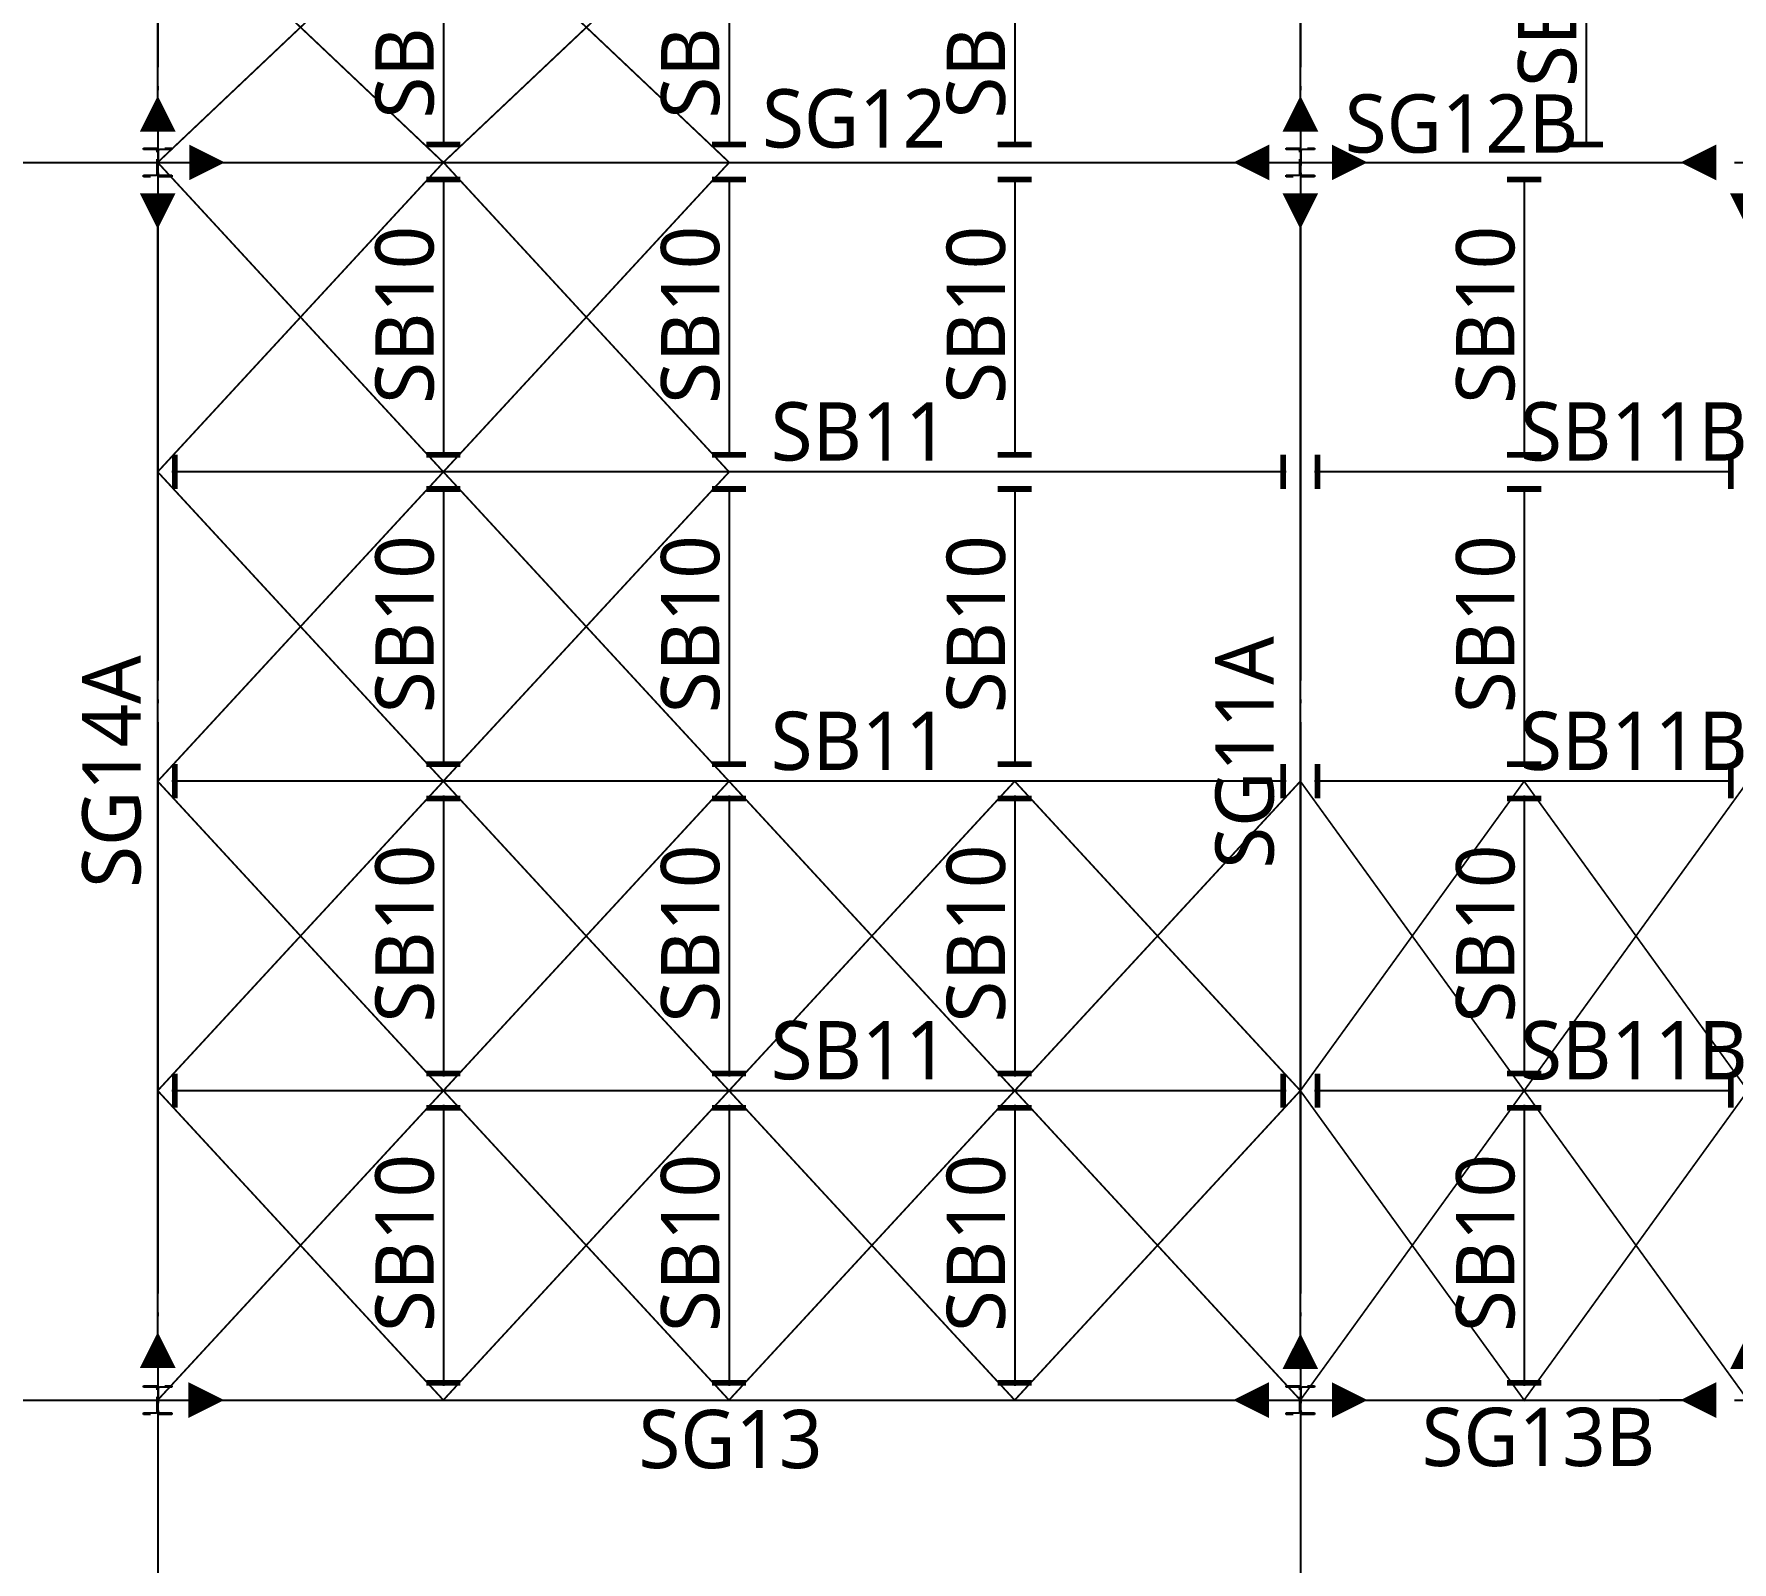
# Model space of a CAD drawing. Header units: millimetres. Extents: x -734060 to 504600, y -7739 to 118800.
# Drawn here: x 376601 to 394433, y 41199 to 57250 of the extents above; entities that cross this region are included whole.
import ezdxf

# ---------------------------------------------------------------- set-up
doc = ezdxf.new("R2010")
doc.units = ezdxf.units.MM
doc.header["$LTSCALE"] = 200
for name, pattern in [('CEN-GAUN', [32.2, 30, -1, 0.2, -1]), ('HIDDEN', [0.375, 0.25, -0.125]), ('PHANTOM2', [1.25, 0.625, -0.125, 0.125, -0.125, 0.125, -0.125])]:
    doc.linetypes.add(name, pattern=pattern)
doc.layers.get('DEFPOINTS').update_dxf_attribs({"color": 137})
for name, color, linetype in [('CEN', 1, 'CEN-GAUN'), ('ETC', 8, 'Continuous'), ('S-STG', 4, 'Continuous'), ('Z-STL-BEAM', 6, 'Continuous'), ('Z-하부구조체', 6, 'HIDDEN')]:
    doc.layers.add(name, color=color, linetype=linetype)
doc.styles.add('ROMANS', font='malgun.ttf')
doc.styles.add('휘츠', font='malgun.ttf')
doc.dimstyles.new('STL-MOM-150', dxfattribs={"dimscale": 150, "dimtxt": 3, "dimasz": 1, "dimexe": 1.25, "dimexo": 0.625, "dimgap": 1.5, "dimtad": 1, "dimtxsty": 'ROMANS', "dimblk": 'DOT_MOM', "dimcen": 0, "dimse1": 1, "dimse2": 1, "dimclrt": 2, "dimadec": 0, "dimazin": 0, "dimtfac": 1, "dimtmove": 2, "dimatfit": 3, "dimfxl": 1.25, "dimarcsym": 0})

# ---------------------------------------------------------------- blocks, each defined once
blk = doc.blocks.new('DOT_MOM')
at = {"color": 0}
blk.add_lwpolyline([(-3.5, 0, 0, 2.5, 0), (-1, 0, 2.5, 2.5, 0)], format="xyseb", dxfattribs=at)
blk = doc.blocks.new('*D288')
at = {"layer": 'DEFPOINTS', "color": 0, "transparency": 16777216}
for p in [(377900, 72725), (377900, 72725), (377900, 56075)]:
    blk.add_point(p, dxfattribs=at)
at = {"layer": 'S-STG', "lineweight": -2, "transparency": 16777216}
blk.add_line((377900, 56225), (377900, 72575), dxfattribs=at)
at = {"layer": 'S-STG', "lineweight": -2, "transparency": 16777216, "xscale": 150, "yscale": 150, "zscale": 150}
for p, rotation in [((377900, 72725), 90), ((377900, 56075), 270)]:
    blk.add_blockref('DOT_MOM', p, dxfattribs=dict(at, rotation=rotation))
at = {"layer": 'S-STG', "color": 4, "transparency": 16777216, "insert": (377418, 64597), "char_height": 875, "attachment_point": 5, "rotation": 90, "style": '휘츠'}
blk.add_mtext('{\\H0.7x;SG14}', dxfattribs=at)
blk = doc.blocks.new('*D290')
at = {"layer": 'DEFPOINTS', "color": 0, "transparency": 16777216}
for p in [(389900, 72725), (389900, 72725), (389900, 56075)]:
    blk.add_point(p, dxfattribs=at)
at = {"layer": 'S-STG', "lineweight": -2, "transparency": 16777216}
blk.add_line((389900, 56225), (389900, 72575), dxfattribs=at)
at = {"layer": 'S-STG', "lineweight": -2, "transparency": 16777216, "xscale": 150, "yscale": 150, "zscale": 150}
for p, rotation in [((389900, 72725), 90), ((389900, 56075), 270)]:
    blk.add_blockref('DOT_MOM', p, dxfattribs=dict(at, rotation=rotation))
at = {"layer": 'S-STG', "color": 4, "transparency": 16777216, "insert": (389318, 64597), "char_height": 875, "attachment_point": 5, "rotation": 90, "style": '휘츠'}
blk.add_mtext('{\\H0.7x;SG11}', dxfattribs=at)
blk = doc.blocks.new('*D292')
at = {"layer": 'DEFPOINTS', "color": 0, "transparency": 16777216}
for p in [(389900, 55725), (389900, 55725), (389900, 43075)]:
    blk.add_point(p, dxfattribs=at)
at = {"layer": 'S-STG', "lineweight": -2, "transparency": 16777216}
blk.add_line((389900, 43225), (389900, 55575), dxfattribs=at)
at = {"layer": 'S-STG', "lineweight": -2, "transparency": 16777216, "xscale": 150, "yscale": 150, "zscale": 150}
for p, rotation in [((389900, 55725), 90), ((389900, 43075), 270)]:
    blk.add_blockref('DOT_MOM', p, dxfattribs=dict(at, rotation=rotation))
at = {"layer": 'S-STG', "color": 4, "transparency": 16777216, "insert": (389318, 49703), "char_height": 875, "attachment_point": 5, "rotation": 90, "style": '휘츠'}
blk.add_mtext('{\\H0.7x;SG11A}', dxfattribs=at)
blk = doc.blocks.new('*D330')
at = {"layer": 'DEFPOINTS', "color": 0, "transparency": 16777216}
for p in [(378081, 55900), (389723, 55900), (389723, 55900)]:
    blk.add_point(p, dxfattribs=at)
at = {"layer": 'S-STG', "lineweight": -2, "transparency": 16777216}
blk.add_line((378231, 55900), (389573, 55900), dxfattribs=at)
at = {"layer": 'S-STG', "lineweight": -2, "transparency": 16777216, "xscale": 150, "yscale": 150, "zscale": 150, "rotation": 180}
blk.add_blockref('DOT_MOM', (378081, 55900), dxfattribs=at)
at = {"layer": 'S-STG', "lineweight": -2, "transparency": 16777216, "xscale": 150, "yscale": 150, "zscale": 150}
blk.add_blockref('DOT_MOM', (389723, 55900), dxfattribs=at)
at = {"layer": 'S-STG', "color": 4, "transparency": 16777216, "insert": (385214, 56359), "char_height": 875, "attachment_point": 5, "style": '휘츠'}
blk.add_mtext('{\\H0.7x;SG12}', dxfattribs=at)
blk = doc.blocks.new('*D336')
at = {"layer": 'DEFPOINTS', "color": 0, "transparency": 16777216}
for p in [(390081, 42900), (394417, 42900), (394417, 42900)]:
    blk.add_point(p, dxfattribs=at)
at = {"layer": 'S-STG', "lineweight": -2, "transparency": 16777216}
for p, q in [((390231, 42900), (391125, 42900)), ((394267, 42900), (393674, 42900))]:
    blk.add_line(p, q, dxfattribs=at)
at = {"layer": 'S-STG', "lineweight": -2, "transparency": 16777216, "xscale": 150, "yscale": 150, "zscale": 150, "rotation": 180}
blk.add_blockref('DOT_MOM', (390081, 42900), dxfattribs=at)
at = {"layer": 'S-STG', "lineweight": -2, "transparency": 16777216, "xscale": 150, "yscale": 150, "zscale": 150}
blk.add_blockref('DOT_MOM', (394417, 42900), dxfattribs=at)
at = {"layer": 'S-STG', "color": 4, "transparency": 16777216, "insert": (392400, 42509), "char_height": 875, "attachment_point": 5, "style": '휘츠'}
blk.add_mtext('{\\H0.7x;SG13B}', dxfattribs=at)
blk = doc.blocks.new('DOT_PIN')
at = {"layer": 'Z-STL-BEAM', "ltscale": 0.4, "const_width": 0.4}
blk.add_lwpolyline([(-1.2, 1.2), (-1.2, -1.2)], dxfattribs=at)
blk = doc.blocks.new('*D502')
at = {"layer": 'DEFPOINTS', "color": 0, "ltscale": 0.4, "transparency": 16777216}
for p in [(392250, 46150), (392250, 42900), (392250, 42900)]:
    blk.add_point(p, dxfattribs=at)
at = {"layer": 'Z-STL-BEAM', "lineweight": -2, "ltscale": 0.4, "transparency": 16777216}
blk.add_line((392250, 46000), (392250, 43050), dxfattribs=at)
at = {"layer": 'Z-STL-BEAM', "lineweight": -2, "ltscale": 0.4, "transparency": 16777216, "xscale": 150, "yscale": 150, "zscale": 150}
for p, rotation in [((392250, 46150), 90), ((392250, 42900), 270)]:
    blk.add_blockref('DOT_PIN', p, dxfattribs=dict(at, rotation=rotation))
at = {"layer": 'Z-STL-BEAM', "color": 2, "ltscale": 0.4, "transparency": 16777216, "insert": (391846, 44550), "char_height": 875, "attachment_point": 5, "rotation": 90, "style": '휘츠'}
blk.add_mtext('{\\H0.7x;SB10}', dxfattribs=at)
blk = doc.blocks.new('*D518')
at = {"layer": 'DEFPOINTS', "color": 0, "ltscale": 0.4, "transparency": 16777216}
for p in [(392250, 49400), (392250, 46150), (392250, 46150)]:
    blk.add_point(p, dxfattribs=at)
at = {"layer": 'Z-STL-BEAM', "lineweight": -2, "ltscale": 0.4, "transparency": 16777216}
blk.add_line((392250, 49250), (392250, 46300), dxfattribs=at)
at = {"layer": 'Z-STL-BEAM', "lineweight": -2, "ltscale": 0.4, "transparency": 16777216, "xscale": 150, "yscale": 150, "zscale": 150}
for p, rotation in [((392250, 49400), 90), ((392250, 46150), 270)]:
    blk.add_blockref('DOT_PIN', p, dxfattribs=dict(at, rotation=rotation))
at = {"layer": 'Z-STL-BEAM', "color": 2, "ltscale": 0.4, "transparency": 16777216, "insert": (391846, 47800), "char_height": 875, "attachment_point": 5, "rotation": 90, "style": '휘츠'}
blk.add_mtext('{\\H0.7x;SB10}', dxfattribs=at)
blk = doc.blocks.new('*D524')
at = {"layer": 'DEFPOINTS', "color": 0, "ltscale": 0.4, "transparency": 16777216}
for p in [(392250, 52650), (392250, 49400), (392250, 49400)]:
    blk.add_point(p, dxfattribs=at)
at = {"layer": 'Z-STL-BEAM', "lineweight": -2, "ltscale": 0.4, "transparency": 16777216}
blk.add_line((392250, 52500), (392250, 49550), dxfattribs=at)
at = {"layer": 'Z-STL-BEAM', "lineweight": -2, "ltscale": 0.4, "transparency": 16777216, "xscale": 150, "yscale": 150, "zscale": 150}
for p, rotation in [((392250, 52650), 90), ((392250, 49400), 270)]:
    blk.add_blockref('DOT_PIN', p, dxfattribs=dict(at, rotation=rotation))
at = {"layer": 'Z-STL-BEAM', "color": 2, "ltscale": 0.4, "transparency": 16777216, "insert": (391846, 51050), "char_height": 875, "attachment_point": 5, "rotation": 90, "style": '휘츠'}
blk.add_mtext('{\\H0.7x;SB10}', dxfattribs=at)
blk = doc.blocks.new('*D530')
at = {"layer": 'DEFPOINTS', "color": 0, "ltscale": 0.4, "transparency": 16777216}
for p in [(392250, 55900), (392250, 52650), (392250, 52650)]:
    blk.add_point(p, dxfattribs=at)
at = {"layer": 'Z-STL-BEAM', "lineweight": -2, "ltscale": 0.4, "transparency": 16777216}
blk.add_line((392250, 55750), (392250, 52800), dxfattribs=at)
at = {"layer": 'Z-STL-BEAM', "lineweight": -2, "ltscale": 0.4, "transparency": 16777216, "xscale": 150, "yscale": 150, "zscale": 150}
for p, rotation in [((392250, 55900), 90), ((392250, 52650), 270)]:
    blk.add_blockref('DOT_PIN', p, dxfattribs=dict(at, rotation=rotation))
at = {"layer": 'Z-STL-BEAM', "color": 2, "ltscale": 0.4, "transparency": 16777216, "insert": (391846, 54300), "char_height": 875, "attachment_point": 5, "rotation": 90, "style": '휘츠'}
blk.add_mtext('{\\H0.7x;SB10}', dxfattribs=at)
blk = doc.blocks.new('*D544')
at = {"layer": 'DEFPOINTS', "color": 0, "ltscale": 0.4, "transparency": 16777216}
for p in [(392900, 58740), (392900, 55910), (392900, 55910)]:
    blk.add_point(p, dxfattribs=at)
at = {"layer": 'Z-STL-BEAM', "lineweight": -2, "ltscale": 0.4, "transparency": 16777216}
blk.add_line((392900, 58590), (392900, 56060), dxfattribs=at)
at = {"layer": 'Z-STL-BEAM', "lineweight": -2, "ltscale": 0.4, "transparency": 16777216, "xscale": 150, "yscale": 150, "zscale": 150}
for p, rotation in [((392900, 58740), 90), ((392900, 55910), 270)]:
    blk.add_blockref('DOT_PIN', p, dxfattribs=dict(at, rotation=rotation))
at = {"layer": 'Z-STL-BEAM', "color": 2, "ltscale": 0.4, "transparency": 16777216, "insert": (392496, 57628), "char_height": 875, "attachment_point": 5, "rotation": 90, "style": '휘츠'}
blk.add_mtext('{\\H0.7x;SB10}', dxfattribs=at)
blk = doc.blocks.new('*D564')
at = {"layer": 'DEFPOINTS', "color": 0, "ltscale": 0.4, "transparency": 16777216}
for p in [(377900, 52650), (377900, 52650), (389900, 52650)]:
    blk.add_point(p, dxfattribs=at)
at = {"layer": 'Z-STL-BEAM', "lineweight": -2, "ltscale": 0.4, "transparency": 16777216}
blk.add_line((389750, 52650), (378050, 52650), dxfattribs=at)
at = {"layer": 'Z-STL-BEAM', "lineweight": -2, "ltscale": 0.4, "transparency": 16777216, "xscale": 150, "yscale": 150, "zscale": 150, "rotation": 180}
blk.add_blockref('DOT_PIN', (377900, 52650), dxfattribs=at)
at = {"layer": 'Z-STL-BEAM', "lineweight": -2, "ltscale": 0.4, "transparency": 16777216, "xscale": 150, "yscale": 150, "zscale": 150}
blk.add_blockref('DOT_PIN', (389900, 52650), dxfattribs=at)
at = {"layer": 'Z-STL-BEAM', "color": 2, "ltscale": 0.4, "transparency": 16777216, "insert": (385273, 53071), "char_height": 875, "attachment_point": 5, "style": '휘츠'}
blk.add_mtext('{\\H0.7x;SB11}', dxfattribs=at)
blk = doc.blocks.new('*D566')
at = {"layer": 'DEFPOINTS', "color": 0, "ltscale": 0.4, "transparency": 16777216}
for p in [(377900, 49400), (377900, 49400), (389900, 49400)]:
    blk.add_point(p, dxfattribs=at)
at = {"layer": 'Z-STL-BEAM', "lineweight": -2, "ltscale": 0.4, "transparency": 16777216}
blk.add_line((389750, 49400), (378050, 49400), dxfattribs=at)
at = {"layer": 'Z-STL-BEAM', "lineweight": -2, "ltscale": 0.4, "transparency": 16777216, "xscale": 150, "yscale": 150, "zscale": 150, "rotation": 180}
blk.add_blockref('DOT_PIN', (377900, 49400), dxfattribs=at)
at = {"layer": 'Z-STL-BEAM', "lineweight": -2, "ltscale": 0.4, "transparency": 16777216, "xscale": 150, "yscale": 150, "zscale": 150}
blk.add_blockref('DOT_PIN', (389900, 49400), dxfattribs=at)
at = {"layer": 'Z-STL-BEAM', "color": 2, "ltscale": 0.4, "transparency": 16777216, "insert": (385273, 49821), "char_height": 875, "attachment_point": 5, "style": '휘츠'}
blk.add_mtext('{\\H0.7x;SB11}', dxfattribs=at)
blk = doc.blocks.new('*D568')
at = {"layer": 'DEFPOINTS', "color": 0, "ltscale": 0.4, "transparency": 16777216}
for p in [(377900, 46150), (377900, 46150), (389900, 46150)]:
    blk.add_point(p, dxfattribs=at)
at = {"layer": 'Z-STL-BEAM', "lineweight": -2, "ltscale": 0.4, "transparency": 16777216}
blk.add_line((389750, 46150), (378050, 46150), dxfattribs=at)
at = {"layer": 'Z-STL-BEAM', "lineweight": -2, "ltscale": 0.4, "transparency": 16777216, "xscale": 150, "yscale": 150, "zscale": 150, "rotation": 180}
blk.add_blockref('DOT_PIN', (377900, 46150), dxfattribs=at)
at = {"layer": 'Z-STL-BEAM', "lineweight": -2, "ltscale": 0.4, "transparency": 16777216, "xscale": 150, "yscale": 150, "zscale": 150}
blk.add_blockref('DOT_PIN', (389900, 46150), dxfattribs=at)
at = {"layer": 'Z-STL-BEAM', "color": 2, "ltscale": 0.4, "transparency": 16777216, "insert": (385273, 46571), "char_height": 875, "attachment_point": 5, "style": '휘츠'}
blk.add_mtext('{\\H0.7x;SB11}', dxfattribs=at)
blk = doc.blocks.new('*D570')
at = {"layer": 'DEFPOINTS', "color": 0, "ltscale": 0.4, "transparency": 16777216}
for p in [(386900, 46150), (386900, 42900), (386900, 42900)]:
    blk.add_point(p, dxfattribs=at)
at = {"layer": 'Z-STL-BEAM', "lineweight": -2, "ltscale": 0.4, "transparency": 16777216}
blk.add_line((386900, 46000), (386900, 43050), dxfattribs=at)
at = {"layer": 'Z-STL-BEAM', "lineweight": -2, "ltscale": 0.4, "transparency": 16777216, "xscale": 150, "yscale": 150, "zscale": 150}
for p, rotation in [((386900, 46150), 90), ((386900, 42900), 270)]:
    blk.add_blockref('DOT_PIN', p, dxfattribs=dict(at, rotation=rotation))
at = {"layer": 'Z-STL-BEAM', "color": 2, "ltscale": 0.4, "transparency": 16777216, "insert": (386496, 44550), "char_height": 875, "attachment_point": 5, "rotation": 90, "style": '휘츠'}
blk.add_mtext('{\\H0.7x;SB10}', dxfattribs=at)
blk = doc.blocks.new('*D572')
at = {"layer": 'DEFPOINTS', "color": 0, "ltscale": 0.4, "transparency": 16777216}
for p in [(383900, 46150), (383900, 42900), (383900, 42900)]:
    blk.add_point(p, dxfattribs=at)
at = {"layer": 'Z-STL-BEAM', "lineweight": -2, "ltscale": 0.4, "transparency": 16777216}
blk.add_line((383900, 46000), (383900, 43050), dxfattribs=at)
at = {"layer": 'Z-STL-BEAM', "lineweight": -2, "ltscale": 0.4, "transparency": 16777216, "xscale": 150, "yscale": 150, "zscale": 150}
for p, rotation in [((383900, 46150), 90), ((383900, 42900), 270)]:
    blk.add_blockref('DOT_PIN', p, dxfattribs=dict(at, rotation=rotation))
at = {"layer": 'Z-STL-BEAM', "color": 2, "ltscale": 0.4, "transparency": 16777216, "insert": (383496, 44550), "char_height": 875, "attachment_point": 5, "rotation": 90, "style": '휘츠'}
blk.add_mtext('{\\H0.7x;SB10}', dxfattribs=at)
blk = doc.blocks.new('*D574')
at = {"layer": 'DEFPOINTS', "color": 0, "ltscale": 0.4, "transparency": 16777216}
for p in [(380900, 46150), (380900, 42900), (380900, 42900)]:
    blk.add_point(p, dxfattribs=at)
at = {"layer": 'Z-STL-BEAM', "lineweight": -2, "ltscale": 0.4, "transparency": 16777216}
blk.add_line((380900, 46000), (380900, 43050), dxfattribs=at)
at = {"layer": 'Z-STL-BEAM', "lineweight": -2, "ltscale": 0.4, "transparency": 16777216, "xscale": 150, "yscale": 150, "zscale": 150}
for p, rotation in [((380900, 46150), 90), ((380900, 42900), 270)]:
    blk.add_blockref('DOT_PIN', p, dxfattribs=dict(at, rotation=rotation))
at = {"layer": 'Z-STL-BEAM', "color": 2, "ltscale": 0.4, "transparency": 16777216, "insert": (380496, 44550), "char_height": 875, "attachment_point": 5, "rotation": 90, "style": '휘츠'}
blk.add_mtext('{\\H0.7x;SB10}', dxfattribs=at)
blk = doc.blocks.new('*D586')
at = {"layer": 'DEFPOINTS', "color": 0, "ltscale": 0.4, "transparency": 16777216}
for p in [(386900, 49400), (386900, 46150), (386900, 46150)]:
    blk.add_point(p, dxfattribs=at)
at = {"layer": 'Z-STL-BEAM', "lineweight": -2, "ltscale": 0.4, "transparency": 16777216}
blk.add_line((386900, 49250), (386900, 46300), dxfattribs=at)
at = {"layer": 'Z-STL-BEAM', "lineweight": -2, "ltscale": 0.4, "transparency": 16777216, "xscale": 150, "yscale": 150, "zscale": 150}
for p, rotation in [((386900, 49400), 90), ((386900, 46150), 270)]:
    blk.add_blockref('DOT_PIN', p, dxfattribs=dict(at, rotation=rotation))
at = {"layer": 'Z-STL-BEAM', "color": 2, "ltscale": 0.4, "transparency": 16777216, "insert": (386496, 47800), "char_height": 875, "attachment_point": 5, "rotation": 90, "style": '휘츠'}
blk.add_mtext('{\\H0.7x;SB10}', dxfattribs=at)
blk = doc.blocks.new('*D588')
at = {"layer": 'DEFPOINTS', "color": 0, "ltscale": 0.4, "transparency": 16777216}
for p in [(383900, 49400), (383900, 46150), (383900, 46150)]:
    blk.add_point(p, dxfattribs=at)
at = {"layer": 'Z-STL-BEAM', "lineweight": -2, "ltscale": 0.4, "transparency": 16777216}
blk.add_line((383900, 49250), (383900, 46300), dxfattribs=at)
at = {"layer": 'Z-STL-BEAM', "lineweight": -2, "ltscale": 0.4, "transparency": 16777216, "xscale": 150, "yscale": 150, "zscale": 150}
for p, rotation in [((383900, 49400), 90), ((383900, 46150), 270)]:
    blk.add_blockref('DOT_PIN', p, dxfattribs=dict(at, rotation=rotation))
at = {"layer": 'Z-STL-BEAM', "color": 2, "ltscale": 0.4, "transparency": 16777216, "insert": (383496, 47800), "char_height": 875, "attachment_point": 5, "rotation": 90, "style": '휘츠'}
blk.add_mtext('{\\H0.7x;SB10}', dxfattribs=at)
blk = doc.blocks.new('*D590')
at = {"layer": 'DEFPOINTS', "color": 0, "ltscale": 0.4, "transparency": 16777216}
for p in [(380900, 49400), (380900, 46150), (380900, 46150)]:
    blk.add_point(p, dxfattribs=at)
at = {"layer": 'Z-STL-BEAM', "lineweight": -2, "ltscale": 0.4, "transparency": 16777216}
blk.add_line((380900, 49250), (380900, 46300), dxfattribs=at)
at = {"layer": 'Z-STL-BEAM', "lineweight": -2, "ltscale": 0.4, "transparency": 16777216, "xscale": 150, "yscale": 150, "zscale": 150}
for p, rotation in [((380900, 49400), 90), ((380900, 46150), 270)]:
    blk.add_blockref('DOT_PIN', p, dxfattribs=dict(at, rotation=rotation))
at = {"layer": 'Z-STL-BEAM', "color": 2, "ltscale": 0.4, "transparency": 16777216, "insert": (380496, 47800), "char_height": 875, "attachment_point": 5, "rotation": 90, "style": '휘츠'}
blk.add_mtext('{\\H0.7x;SB10}', dxfattribs=at)
blk = doc.blocks.new('*D592')
at = {"layer": 'DEFPOINTS', "color": 0, "ltscale": 0.4, "transparency": 16777216}
for p in [(386900, 52650), (386900, 49400), (386900, 49400)]:
    blk.add_point(p, dxfattribs=at)
at = {"layer": 'Z-STL-BEAM', "lineweight": -2, "ltscale": 0.4, "transparency": 16777216}
blk.add_line((386900, 52500), (386900, 49550), dxfattribs=at)
at = {"layer": 'Z-STL-BEAM', "lineweight": -2, "ltscale": 0.4, "transparency": 16777216, "xscale": 150, "yscale": 150, "zscale": 150}
for p, rotation in [((386900, 52650), 90), ((386900, 49400), 270)]:
    blk.add_blockref('DOT_PIN', p, dxfattribs=dict(at, rotation=rotation))
at = {"layer": 'Z-STL-BEAM', "color": 2, "ltscale": 0.4, "transparency": 16777216, "insert": (386496, 51050), "char_height": 875, "attachment_point": 5, "rotation": 90, "style": '휘츠'}
blk.add_mtext('{\\H0.7x;SB10}', dxfattribs=at)
blk = doc.blocks.new('*D594')
at = {"layer": 'DEFPOINTS', "color": 0, "ltscale": 0.4, "transparency": 16777216}
for p in [(383900, 52650), (383900, 49400), (383900, 49400)]:
    blk.add_point(p, dxfattribs=at)
at = {"layer": 'Z-STL-BEAM', "lineweight": -2, "ltscale": 0.4, "transparency": 16777216}
blk.add_line((383900, 52500), (383900, 49550), dxfattribs=at)
at = {"layer": 'Z-STL-BEAM', "lineweight": -2, "ltscale": 0.4, "transparency": 16777216, "xscale": 150, "yscale": 150, "zscale": 150}
for p, rotation in [((383900, 52650), 90), ((383900, 49400), 270)]:
    blk.add_blockref('DOT_PIN', p, dxfattribs=dict(at, rotation=rotation))
at = {"layer": 'Z-STL-BEAM', "color": 2, "ltscale": 0.4, "transparency": 16777216, "insert": (383496, 51050), "char_height": 875, "attachment_point": 5, "rotation": 90, "style": '휘츠'}
blk.add_mtext('{\\H0.7x;SB10}', dxfattribs=at)
blk = doc.blocks.new('*D596')
at = {"layer": 'DEFPOINTS', "color": 0, "ltscale": 0.4, "transparency": 16777216}
for p in [(380900, 52650), (380900, 49400), (380900, 49400)]:
    blk.add_point(p, dxfattribs=at)
at = {"layer": 'Z-STL-BEAM', "lineweight": -2, "ltscale": 0.4, "transparency": 16777216}
blk.add_line((380900, 52500), (380900, 49550), dxfattribs=at)
at = {"layer": 'Z-STL-BEAM', "lineweight": -2, "ltscale": 0.4, "transparency": 16777216, "xscale": 150, "yscale": 150, "zscale": 150}
for p, rotation in [((380900, 52650), 90), ((380900, 49400), 270)]:
    blk.add_blockref('DOT_PIN', p, dxfattribs=dict(at, rotation=rotation))
at = {"layer": 'Z-STL-BEAM', "color": 2, "ltscale": 0.4, "transparency": 16777216, "insert": (380496, 51050), "char_height": 875, "attachment_point": 5, "rotation": 90, "style": '휘츠'}
blk.add_mtext('{\\H0.7x;SB10}', dxfattribs=at)
blk = doc.blocks.new('*D598')
at = {"layer": 'DEFPOINTS', "color": 0, "ltscale": 0.4, "transparency": 16777216}
for p in [(386900, 55900), (386900, 52650), (386900, 52650)]:
    blk.add_point(p, dxfattribs=at)
at = {"layer": 'Z-STL-BEAM', "lineweight": -2, "ltscale": 0.4, "transparency": 16777216}
blk.add_line((386900, 55750), (386900, 52800), dxfattribs=at)
at = {"layer": 'Z-STL-BEAM', "lineweight": -2, "ltscale": 0.4, "transparency": 16777216, "xscale": 150, "yscale": 150, "zscale": 150}
for p, rotation in [((386900, 55900), 90), ((386900, 52650), 270)]:
    blk.add_blockref('DOT_PIN', p, dxfattribs=dict(at, rotation=rotation))
at = {"layer": 'Z-STL-BEAM', "color": 2, "ltscale": 0.4, "transparency": 16777216, "insert": (386496, 54300), "char_height": 875, "attachment_point": 5, "rotation": 90, "style": '휘츠'}
blk.add_mtext('{\\H0.7x;SB10}', dxfattribs=at)
blk = doc.blocks.new('*D600')
at = {"layer": 'DEFPOINTS', "color": 0, "ltscale": 0.4, "transparency": 16777216}
for p in [(383900, 55900), (383900, 52650), (383900, 52650)]:
    blk.add_point(p, dxfattribs=at)
at = {"layer": 'Z-STL-BEAM', "lineweight": -2, "ltscale": 0.4, "transparency": 16777216}
blk.add_line((383900, 55750), (383900, 52800), dxfattribs=at)
at = {"layer": 'Z-STL-BEAM', "lineweight": -2, "ltscale": 0.4, "transparency": 16777216, "xscale": 150, "yscale": 150, "zscale": 150}
for p, rotation in [((383900, 55900), 90), ((383900, 52650), 270)]:
    blk.add_blockref('DOT_PIN', p, dxfattribs=dict(at, rotation=rotation))
at = {"layer": 'Z-STL-BEAM', "color": 2, "ltscale": 0.4, "transparency": 16777216, "insert": (383496, 54300), "char_height": 875, "attachment_point": 5, "rotation": 90, "style": '휘츠'}
blk.add_mtext('{\\H0.7x;SB10}', dxfattribs=at)
blk = doc.blocks.new('*D602')
at = {"layer": 'DEFPOINTS', "color": 0, "ltscale": 0.4, "transparency": 16777216}
for p in [(380900, 55900), (380900, 52650), (380900, 52650)]:
    blk.add_point(p, dxfattribs=at)
at = {"layer": 'Z-STL-BEAM', "lineweight": -2, "ltscale": 0.4, "transparency": 16777216}
blk.add_line((380900, 55750), (380900, 52800), dxfattribs=at)
at = {"layer": 'Z-STL-BEAM', "lineweight": -2, "ltscale": 0.4, "transparency": 16777216, "xscale": 150, "yscale": 150, "zscale": 150}
for p, rotation in [((380900, 55900), 90), ((380900, 52650), 270)]:
    blk.add_blockref('DOT_PIN', p, dxfattribs=dict(at, rotation=rotation))
at = {"layer": 'Z-STL-BEAM', "color": 2, "ltscale": 0.4, "transparency": 16777216, "insert": (380496, 54300), "char_height": 875, "attachment_point": 5, "rotation": 90, "style": '휘츠'}
blk.add_mtext('{\\H0.7x;SB10}', dxfattribs=at)
blk = doc.blocks.new('*D616')
at = {"layer": 'DEFPOINTS', "color": 0, "ltscale": 0.4, "transparency": 16777216}
for p in [(380900, 58740), (380900, 55910), (380900, 55910)]:
    blk.add_point(p, dxfattribs=at)
at = {"layer": 'Z-STL-BEAM', "lineweight": -2, "ltscale": 0.4, "transparency": 16777216}
blk.add_line((380900, 58590), (380900, 56060), dxfattribs=at)
at = {"layer": 'Z-STL-BEAM', "lineweight": -2, "ltscale": 0.4, "transparency": 16777216, "xscale": 150, "yscale": 150, "zscale": 150}
for p, rotation in [((380900, 58740), 90), ((380900, 55910), 270)]:
    blk.add_blockref('DOT_PIN', p, dxfattribs=dict(at, rotation=rotation))
at = {"layer": 'Z-STL-BEAM', "color": 2, "ltscale": 0.4, "transparency": 16777216, "insert": (380496, 57296), "char_height": 875, "attachment_point": 5, "rotation": 90, "style": '휘츠'}
blk.add_mtext('{\\H0.7x;SB10}', dxfattribs=at)
blk = doc.blocks.new('*D618')
at = {"layer": 'DEFPOINTS', "color": 0, "ltscale": 0.4, "transparency": 16777216}
for p in [(383900, 58740), (383900, 55910), (383900, 55910)]:
    blk.add_point(p, dxfattribs=at)
at = {"layer": 'Z-STL-BEAM', "lineweight": -2, "ltscale": 0.4, "transparency": 16777216}
blk.add_line((383900, 58590), (383900, 56060), dxfattribs=at)
at = {"layer": 'Z-STL-BEAM', "lineweight": -2, "ltscale": 0.4, "transparency": 16777216, "xscale": 150, "yscale": 150, "zscale": 150}
for p, rotation in [((383900, 58740), 90), ((383900, 55910), 270)]:
    blk.add_blockref('DOT_PIN', p, dxfattribs=dict(at, rotation=rotation))
at = {"layer": 'Z-STL-BEAM', "color": 2, "ltscale": 0.4, "transparency": 16777216, "insert": (383496, 57296), "char_height": 875, "attachment_point": 5, "rotation": 90, "style": '휘츠'}
blk.add_mtext('{\\H0.7x;SB10}', dxfattribs=at)
blk = doc.blocks.new('*D620')
at = {"layer": 'DEFPOINTS', "color": 0, "ltscale": 0.4, "transparency": 16777216}
for p in [(386900, 58740), (386900, 55910), (386900, 55910)]:
    blk.add_point(p, dxfattribs=at)
at = {"layer": 'Z-STL-BEAM', "lineweight": -2, "ltscale": 0.4, "transparency": 16777216}
blk.add_line((386900, 58590), (386900, 56060), dxfattribs=at)
at = {"layer": 'Z-STL-BEAM', "lineweight": -2, "ltscale": 0.4, "transparency": 16777216, "xscale": 150, "yscale": 150, "zscale": 150}
for p, rotation in [((386900, 58740), 90), ((386900, 55910), 270)]:
    blk.add_blockref('DOT_PIN', p, dxfattribs=dict(at, rotation=rotation))
at = {"layer": 'Z-STL-BEAM', "color": 2, "ltscale": 0.4, "transparency": 16777216, "insert": (386496, 57296), "char_height": 875, "attachment_point": 5, "rotation": 90, "style": '휘츠'}
blk.add_mtext('{\\H0.7x;SB10}', dxfattribs=at)
blk = doc.blocks.new('*D772')
at = {"layer": 'DEFPOINTS', "color": 0, "transparency": 16777216}
for p in [(378072, 42900), (389720, 42900), (389720, 42900)]:
    blk.add_point(p, dxfattribs=at)
at = {"layer": 'S-STG', "lineweight": -2, "transparency": 16777216}
blk.add_line((378222, 42900), (389570, 42900), dxfattribs=at)
at = {"layer": 'S-STG', "lineweight": -2, "transparency": 16777216, "xscale": 150, "yscale": 150, "zscale": 150, "rotation": 180}
blk.add_blockref('DOT_MOM', (378072, 42900), dxfattribs=at)
at = {"layer": 'S-STG', "lineweight": -2, "transparency": 16777216, "xscale": 150, "yscale": 150, "zscale": 150}
blk.add_blockref('DOT_MOM', (389720, 42900), dxfattribs=at)
at = {"layer": 'S-STG', "color": 4, "transparency": 16777216, "insert": (383916, 42487), "char_height": 875, "attachment_point": 5, "style": '휘츠'}
blk.add_mtext('{\\H0.7x;SG13}', dxfattribs=at)
blk = doc.blocks.new('*D784')
at = {"layer": 'DEFPOINTS', "color": 0, "transparency": 16777216}
for p in [(390081, 55900), (394417, 55900), (394417, 55900)]:
    blk.add_point(p, dxfattribs=at)
at = {"layer": 'S-STG', "lineweight": -2, "transparency": 16777216}
blk.add_line((390231, 55900), (394267, 55900), dxfattribs=at)
at = {"layer": 'S-STG', "lineweight": -2, "transparency": 16777216, "xscale": 150, "yscale": 150, "zscale": 150, "rotation": 180}
blk.add_blockref('DOT_MOM', (390081, 55900), dxfattribs=at)
at = {"layer": 'S-STG', "lineweight": -2, "transparency": 16777216, "xscale": 150, "yscale": 150, "zscale": 150}
blk.add_blockref('DOT_MOM', (394417, 55900), dxfattribs=at)
at = {"layer": 'S-STG', "color": 4, "transparency": 16777216, "insert": (391592, 56305), "char_height": 875, "attachment_point": 5, "style": '휘츠'}
blk.add_mtext('{\\H0.7x;SG12B}', dxfattribs=at)
blk = doc.blocks.new('*D788')
at = {"layer": 'DEFPOINTS', "color": 0, "transparency": 16777216}
for p in [(394600, 55725), (394600, 55725), (394600, 43075)]:
    blk.add_point(p, dxfattribs=at)
at = {"layer": 'S-STG', "lineweight": -2, "transparency": 16777216}
blk.add_line((394600, 43225), (394600, 55575), dxfattribs=at)
at = {"layer": 'S-STG', "lineweight": -2, "transparency": 16777216, "xscale": 150, "yscale": 150, "zscale": 150}
for p, rotation in [((394600, 55725), 90), ((394600, 43075), 270)]:
    blk.add_blockref('DOT_MOM', p, dxfattribs=dict(at, rotation=rotation))
at = {"layer": 'S-STG', "color": 4, "transparency": 16777216, "insert": (395218, 49703), "char_height": 875, "attachment_point": 5, "rotation": 90, "style": '휘츠'}
blk.add_mtext('{\\H0.7x;SG11B}', dxfattribs=at)
blk = doc.blocks.new('*D790')
at = {"layer": 'DEFPOINTS', "color": 0, "ltscale": 0.4, "transparency": 16777216}
for p in [(389900, 52650), (389900, 52650), (394600, 52650)]:
    blk.add_point(p, dxfattribs=at)
at = {"layer": 'Z-STL-BEAM', "lineweight": -2, "ltscale": 0.4, "transparency": 16777216}
blk.add_line((394450, 52650), (390050, 52650), dxfattribs=at)
at = {"layer": 'Z-STL-BEAM', "lineweight": -2, "ltscale": 0.4, "transparency": 16777216, "xscale": 150, "yscale": 150, "zscale": 150, "rotation": 180}
blk.add_blockref('DOT_PIN', (389900, 52650), dxfattribs=at)
at = {"layer": 'Z-STL-BEAM', "lineweight": -2, "ltscale": 0.4, "transparency": 16777216, "xscale": 150, "yscale": 150, "zscale": 150}
blk.add_blockref('DOT_PIN', (394600, 52650), dxfattribs=at)
at = {"layer": 'Z-STL-BEAM', "color": 2, "ltscale": 0.4, "transparency": 16777216, "insert": (393403, 53071), "char_height": 875, "attachment_point": 5, "style": '휘츠'}
blk.add_mtext('{\\H0.7x;SB11B}', dxfattribs=at)
blk = doc.blocks.new('*D794')
at = {"layer": 'DEFPOINTS', "color": 0, "ltscale": 0.4, "transparency": 16777216}
for p in [(389900, 49400), (389900, 49400), (394600, 49400)]:
    blk.add_point(p, dxfattribs=at)
at = {"layer": 'Z-STL-BEAM', "lineweight": -2, "ltscale": 0.4, "transparency": 16777216}
blk.add_line((394450, 49400), (390050, 49400), dxfattribs=at)
at = {"layer": 'Z-STL-BEAM', "lineweight": -2, "ltscale": 0.4, "transparency": 16777216, "xscale": 150, "yscale": 150, "zscale": 150, "rotation": 180}
blk.add_blockref('DOT_PIN', (389900, 49400), dxfattribs=at)
at = {"layer": 'Z-STL-BEAM', "lineweight": -2, "ltscale": 0.4, "transparency": 16777216, "xscale": 150, "yscale": 150, "zscale": 150}
blk.add_blockref('DOT_PIN', (394600, 49400), dxfattribs=at)
at = {"layer": 'Z-STL-BEAM', "color": 2, "ltscale": 0.4, "transparency": 16777216, "insert": (393403, 49821), "char_height": 875, "attachment_point": 5, "style": '휘츠'}
blk.add_mtext('{\\H0.7x;SB11B}', dxfattribs=at)
blk = doc.blocks.new('*D798')
at = {"layer": 'DEFPOINTS', "color": 0, "ltscale": 0.4, "transparency": 16777216}
for p in [(389900, 46150), (389900, 46150), (394600, 46150)]:
    blk.add_point(p, dxfattribs=at)
at = {"layer": 'Z-STL-BEAM', "lineweight": -2, "ltscale": 0.4, "transparency": 16777216}
blk.add_line((394450, 46150), (390050, 46150), dxfattribs=at)
at = {"layer": 'Z-STL-BEAM', "lineweight": -2, "ltscale": 0.4, "transparency": 16777216, "xscale": 150, "yscale": 150, "zscale": 150, "rotation": 180}
blk.add_blockref('DOT_PIN', (389900, 46150), dxfattribs=at)
at = {"layer": 'Z-STL-BEAM', "lineweight": -2, "ltscale": 0.4, "transparency": 16777216, "xscale": 150, "yscale": 150, "zscale": 150}
blk.add_blockref('DOT_PIN', (394600, 46150), dxfattribs=at)
at = {"layer": 'Z-STL-BEAM', "color": 2, "ltscale": 0.4, "transparency": 16777216, "insert": (393403, 46571), "char_height": 875, "attachment_point": 5, "style": '휘츠'}
blk.add_mtext('{\\H0.7x;SB11B}', dxfattribs=at)
blk = doc.blocks.new('*D874')
at = {"layer": 'DEFPOINTS', "color": 0, "transparency": 16777216}
for p in [(377900, 55725), (377900, 55725), (377900, 43088)]:
    blk.add_point(p, dxfattribs=at)
at = {"layer": 'S-STG', "lineweight": -2, "transparency": 16777216}
blk.add_line((377900, 43238), (377900, 55575), dxfattribs=at)
at = {"layer": 'S-STG', "lineweight": -2, "transparency": 16777216, "xscale": 150, "yscale": 150, "zscale": 150}
for p, rotation in [((377900, 55725), 90), ((377900, 43088), 270)]:
    blk.add_blockref('DOT_MOM', p, dxfattribs=dict(at, rotation=rotation))
at = {"layer": 'S-STG', "color": 4, "transparency": 16777216, "insert": (377418, 49502), "char_height": 875, "attachment_point": 5, "rotation": 90, "style": '휘츠'}
blk.add_mtext('{\\H0.7x;SG14A}', dxfattribs=at)

msp = doc.modelspace()

# ---------------------------------------------------------------- linework, layer by layer
at = {"layer": 'CEN'}
for p, q in [((377900, 95100), (377900, 32900)), ((389900, 95100), (389900, 32900)), ((368700, 55900), (453900, 55900)), ((368700, 42900), (453900, 42900))]:
    msp.add_line(p, q, dxfattribs=at)
at = {"layer": 'ETC', "color": 6, "linetype": 'PHANTOM2', "ltscale": 6, "const_width": 18}
for points in [[(380900, 72900), (377900, 70060), (380900, 67230), (377900, 64400), (380900, 61570), (377900, 58740), (380900, 55900)], [(377900, 72900), (380900, 70060), (377900, 67230), (380900, 64400), (377900, 61570), (380900, 58740), (377900, 55900)], [(383900, 61570), (380900, 58740), (383902.126, 55900), (380900, 52650), (383900, 49400)], [(380906.9, 61570.979), (383905.047, 58739.017), (380901.064, 55900.982), (383901.063, 52649.018), (380898.937, 49400.982)], [(380900, 55900), (377900, 52650), (380900, 49400), (377900, 46150)], [(377900, 55900), (380900, 52650), (377900, 49400), (380900, 46150)], [(377900, 46150), (380900, 49400), (383900, 46150), (386900, 49400), (389900, 46150)], [(377900, 49400), (380900, 46150), (383900, 49400), (386900, 46150), (389900, 49400)], [(389900, 46150), (392250, 49400), (394600, 46150), (396750, 49400), (398900, 46150), (401900, 49400)], [(389900, 49400), (392250, 46150), (394600, 49400), (396750, 46150), (398900, 49400), (401900, 46150)], [(377900, 42900), (380900, 46150), (383900, 42900), (386900, 46150), (389900, 42900)], [(377900, 46150), (380900, 42900), (383900, 46150), (386900, 42900), (389900, 46150)], [(389900, 42900), (392250, 46150), (394600, 42900), (396750, 46150), (398900, 42900), (401900, 46150)], [(389900, 46150), (392250, 42900), (394600, 46150), (396750, 42900), (398900, 46150), (401900, 42900)]]:
    msp.add_lwpolyline(points, dxfattribs=at)
at = {"layer": 'Z-하부구조체', "ltscale": 3}
for points in [[(377750, 55750), (377750, 55765), (377877, 55765, 0.414213562), (377895, 55783), (377895, 56017, 0.414213562), (377877, 56035), (377750, 56035), (377750, 56050), (378050, 56050), (378050, 56035), (377923, 56035, 0.414213562), (377905, 56017), (377905, 55783, 0.414213562), (377923, 55765), (378050, 55765), (378050, 55750)], [(389750, 55750), (389750, 55765), (389877, 55765, 0.414213562), (389895, 55783), (389895, 56017, 0.414213562), (389877, 56035), (389750, 56035), (389750, 56050), (390050, 56050), (390050, 56035), (389923, 56035, 0.414213562), (389905, 56017), (389905, 55783, 0.414213562), (389923, 55765), (390050, 55765), (390050, 55750)], [(377750, 42750), (377750, 42765), (377877, 42765, 0.414213562), (377895, 42783), (377895, 43017, 0.414213562), (377877, 43035), (377750, 43035), (377750, 43050), (378050, 43050), (378050, 43035), (377923, 43035, 0.414213562), (377905, 43017), (377905, 42783, 0.414213562), (377923, 42765), (378050, 42765), (378050, 42750)], [(389750, 42750), (389750, 42765), (389877, 42765, 0.414213562), (389895, 42783), (389895, 43017, 0.414213562), (389877, 43035), (389750, 43035), (389750, 43050), (390050, 43050), (390050, 43035), (389923, 43035, 0.414213562), (389905, 43017), (389905, 42783, 0.414213562), (389923, 42765), (390050, 42765), (390050, 42750)]]:
    msp.add_lwpolyline(points, format="xyb", close=True, dxfattribs=at)

# ---------------------------------------------------------------- dimensions: what is measured, and where the dimension line sits
at = {"layer": 'S-STG'}
for base, p1, p2, text, picture, middle in [((377900, 72725), (377900, 56075), (377900, 72725), '{\\H0.7x;SG14}', '*D288', (377418, 64596.553)), ((389900, 72725), (389900, 56075), (389900, 72725), '{\\H0.7x;SG11}', '*D290', (389318, 64596.553)), ((377900, 55725), (377900, 43087.634), (377900, 55725), '{\\H0.7x;SG14A}', '*D874', (377418, 49501.691)), ((389900, 55725), (389900, 43075), (389900, 55725), '{\\H0.7x;SG11A}', '*D292', (389318, 49702.848)), ((394600, 55725), (394600, 43075), (394600, 55725), '{\\H0.7x;SG11B}', '*D788', (395218, 49702.848))]:
    dim = msp.add_linear_dim(base=base, p1=p1, p2=p2, angle=90, text=text, dimstyle='STL-MOM-150', override={"dimscale": 0, "dimtxt": 875, "dimasz": 150, "dimexe": 156.25, "dimexo": 78.125, "dimgap": 75, "dimtxsty": '휘츠', "dimcen": 0, "dimclrd": 256, "dimclrt": 4, "dimtix": 0, "dimtofl": 1, "dimtmove": 1, "dimatfit": 1}, dxfattribs=at)
    dim.commit()
    dim.dimension.update_dxf_attribs({"geometry": picture, "text_midpoint": middle, "dimtype": 160})
for base, p1, p2, text, picture, middle in [((389723.452, 55900), (378080.801, 55900), (389723.452, 55900), '{\\H0.7x;SG12}', '*D330', (385214.445, 56358.614)), ((394416.845, 55900), (390080.801, 55900), (394416.845, 55900), '{\\H0.7x;SG12B}', '*D784', (391591.645, 56304.91)), ((389720.41, 42900), (378072.473, 42900), (389720.41, 42900), '{\\H0.7x;SG13}', '*D772', (383915.714, 42486.712)), ((394416.845, 42900), (390080.801, 42900), (394416.845, 42900), '{\\H0.7x;SG13B}', '*D336', (392399.661, 42509.45))]:
    dim = msp.add_linear_dim(base=base, p1=p1, p2=p2, text=text, dimstyle='STL-MOM-150', override={"dimscale": 0, "dimtxt": 875, "dimasz": 150, "dimexe": 156.25, "dimexo": 78.125, "dimgap": 75, "dimtxsty": '휘츠', "dimcen": 0, "dimclrd": 256, "dimclrt": 4, "dimtix": 0, "dimtofl": 1, "dimtmove": 1, "dimatfit": 1}, dxfattribs=at)
    dim.commit()
    dim.dimension.update_dxf_attribs({"geometry": picture, "text_midpoint": middle, "dimtype": 160})
at = {"layer": 'Z-STL-BEAM', "ltscale": 0.4}
for base, p1, p2, angle, text, picture, middle in [((392900, 55910), (392900, 58740), (392900, 55910), 270, '{\\H0.7x;SB10}', '*D544', (392496.339, 57627.749)), ((380900, 55910), (380900, 58740), (380900, 55910), 270, '{\\H0.7x;SB10}', '*D616', (380496.339, 57295.816)), ((383900, 55910), (383900, 58740), (383900, 55910), 270, '{\\H0.7x;SB10}', '*D618', (383496.339, 57295.816)), ((386900, 55910), (386900, 58740), (386900, 55910), 270, '{\\H0.7x;SB10}', '*D620', (386496.339, 57295.816)), ((380900, 52650), (380900, 55900), (380900, 52650), 270, '{\\H0.7x;SB10}', '*D602', (380496.339, 54299.984)), ((383900, 52650), (383900, 55900), (383900, 52650), 270, '{\\H0.7x;SB10}', '*D600', (383496.339, 54299.984)), ((386900, 52650), (386900, 55900), (386900, 52650), 270, '{\\H0.7x;SB10}', '*D598', (386496.339, 54299.984)), ((392250, 52650), (392250, 55900), (392250, 52650), 270, '{\\H0.7x;SB10}', '*D530', (391846.339, 54299.984)), ((377900, 52650), (389900, 52650), (377900, 52650), 180, '{\\H0.7x;SB11}', '*D564', (385273.298, 53070.636)), ((389900, 52650), (394600, 52650), (389900, 52650), 180, '{\\H0.7x;SB11B}', '*D790', (393403.398, 53070.636)), ((380900, 49400), (380900, 52650), (380900, 49400), 270, '{\\H0.7x;SB10}', '*D596', (380496.339, 51049.984)), ((383900, 49400), (383900, 52650), (383900, 49400), 270, '{\\H0.7x;SB10}', '*D594', (383496.339, 51049.984)), ((386900, 49400), (386900, 52650), (386900, 49400), 270, '{\\H0.7x;SB10}', '*D592', (386496.339, 51049.984)), ((392250, 49400), (392250, 52650), (392250, 49400), 270, '{\\H0.7x;SB10}', '*D524', (391846.339, 51049.984)), ((377900, 49400), (389900, 49400), (377900, 49400), 180, '{\\H0.7x;SB11}', '*D566', (385273.298, 49820.636)), ((389900, 49400), (394600, 49400), (389900, 49400), 180, '{\\H0.7x;SB11B}', '*D794', (393403.398, 49820.636)), ((380900, 46150), (380900, 49400), (380900, 46150), 270, '{\\H0.7x;SB10}', '*D590', (380496.339, 47799.984)), ((383900, 46150), (383900, 49400), (383900, 46150), 270, '{\\H0.7x;SB10}', '*D588', (383496.339, 47799.984)), ((386900, 46150), (386900, 49400), (386900, 46150), 270, '{\\H0.7x;SB10}', '*D586', (386496.339, 47799.984)), ((392250, 46150), (392250, 49400), (392250, 46150), 270, '{\\H0.7x;SB10}', '*D518', (391846.339, 47799.984)), ((377900, 46150), (389900, 46150), (377900, 46150), 180, '{\\H0.7x;SB11}', '*D568', (385273.298, 46570.636)), ((389900, 46150), (394600, 46150), (389900, 46150), 180, '{\\H0.7x;SB11B}', '*D798', (393403.398, 46570.636)), ((380900, 42900), (380900, 46150), (380900, 42900), 270, '{\\H0.7x;SB10}', '*D574', (380496.339, 44549.984)), ((383900, 42900), (383900, 46150), (383900, 42900), 270, '{\\H0.7x;SB10}', '*D572', (383496.339, 44549.984)), ((386900, 42900), (386900, 46150), (386900, 42900), 270, '{\\H0.7x;SB10}', '*D570', (386496.339, 44549.984)), ((392250, 42900), (392250, 46150), (392250, 42900), 270, '{\\H0.7x;SB10}', '*D502', (391846.339, 44549.984))]:
    dim = msp.add_linear_dim(base=base, p1=p1, p2=p2, angle=angle, text=text, dimstyle='STL-MOM-150', override={"dimscale": 0, "dimtxt": 875, "dimasz": 150, "dimexe": 156.25, "dimexo": 78.125, "dimgap": 75, "dimtxsty": '휘츠', "dimblk1": 'DOT_PIN', "dimblk2": 'DOT_PIN', "dimsah": 1, "dimcen": 0, "dimclrd": 256, "dimtix": 0, "dimtofl": 1, "dimtmove": 1, "dimatfit": 1}, dxfattribs=at)
    dim.commit()
    dim.dimension.update_dxf_attribs({"geometry": picture, "text_midpoint": middle, "dimtype": 160})

doc.saveas('drawing.dxf')
